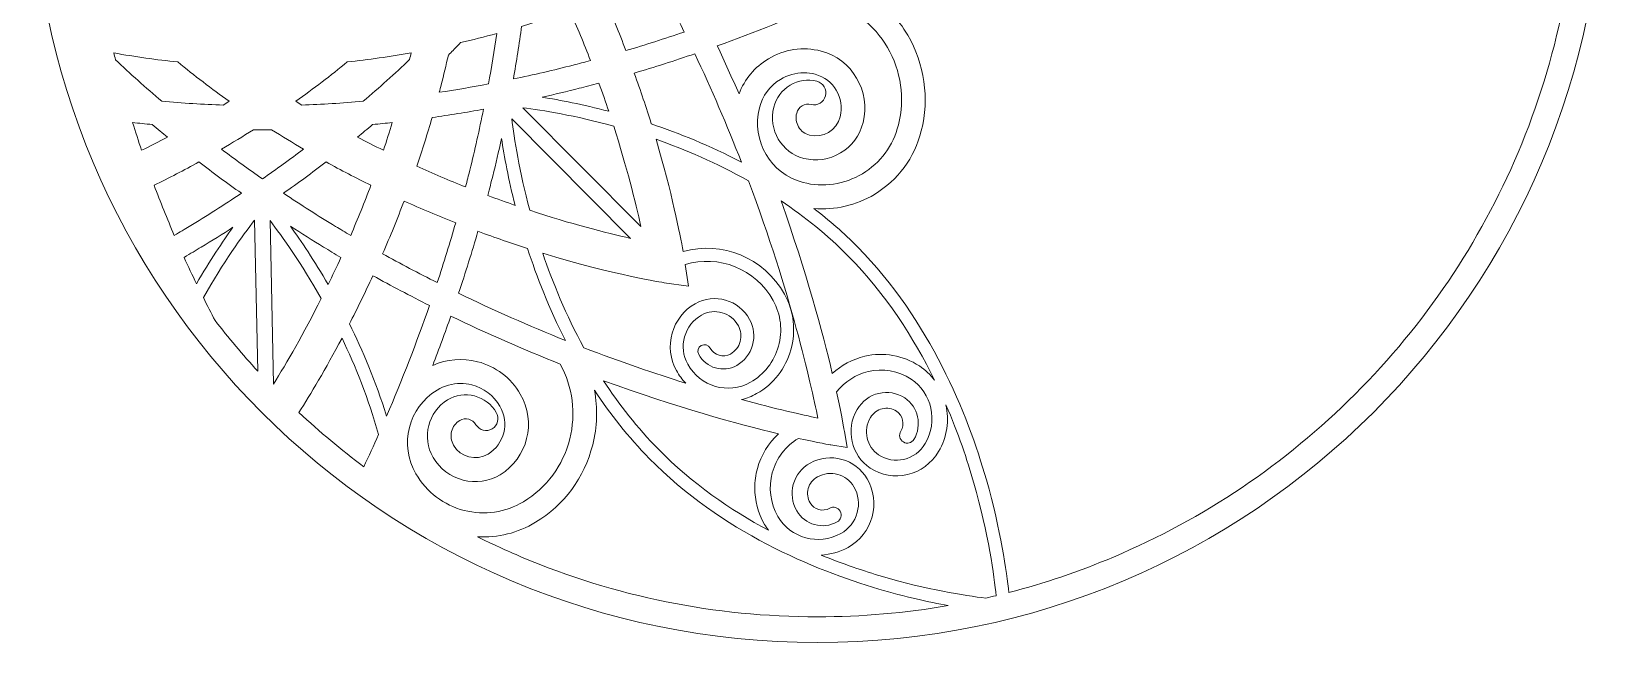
# Model space of a CAD drawing. Header units: millimetres. Extents: x -924 to 1115, y -381 to -47.
# Drawn here: x 45.6 to 350.4, y -366.9 to -248.4 of the extents above; entities that cross this region are included whole.
import ezdxf

# ---------------------------------------------------------------- set-up
doc = ezdxf.new("R2010")
doc.units = ezdxf.units.MM
doc.header["$MEASUREMENT"] = 0
doc.layers.add('Layer 5', color=7, linetype='Continuous')

msp = doc.modelspace()

# ---------------------------------------------------------------- linework, layer by layer
at = {"layer": 'Layer 5', "lineweight": 0}
for points, knots in [([(202.67, -62.18), (202.58, -62.18), (202.49, -62.17), (202.4, -62.17), (201.8, -62.15), (201.19, -62.14), (200.58, -62.13), (200.44, -62.13), (200.29, -62.12), (200.14, -62.12), (199.43, -62.11), (198.71, -62.11), (198, -62.11), (197.99, -62.11), (197.98, -62.11), (197.98, -62.11), (197.33, -62.11), (196.67, -62.11), (196.02, -62.12), (195.58, -62.12), (195.13, -62.13), (194.69, -62.14), (194.49, -62.15), (194.28, -62.15), (194.08, -62.15), (194.08, -62.15), (194.08, -62.15), (194.08, -62.15), (111.71, -64.22), (45.58, -131.64), (45.58, -214.51), (45.58, -298.67), (113.81, -366.91), (197.98, -366.91), (282.15, -366.91), (350.38, -298.67), (350.38, -214.51), (350.38, -131.91), (284.67, -64.66), (202.67, -62.18)], [0, 0, 0, 0, 1, 1, 1, 2, 2, 2, 3, 3, 3, 4, 4, 4, 5, 5, 5, 6, 6, 6, 7, 7, 7, 8, 8, 8, 9, 9, 9, 10, 10, 10, 11, 11, 11, 12, 12, 12, 13, 13, 13, 13]), ([(302.21, -318.73), (288.67, -332.27), (272.9, -342.9), (255.35, -350.32), (248.74, -353.12), (241.97, -355.42), (235.08, -357.2), (234.66, -353.25), (233.54, -345.2), (230.72, -335.35), (227.08, -322.62), (219.8, -304.45), (205.78, -290.23), (203.07, -287.48), (200.22, -284.99), (197.29, -282.73), (201.36, -283.09), (205.44, -282.15), (209.03, -279.99), (213.57, -277.25), (216.79, -272.88), (218.1, -267.68), (219.69, -261.34), (218.75, -254.74), (215.46, -249.11), (213.62, -245.97), (211.17, -243.34), (208.26, -241.35), (213.62, -242.43), (219.25, -243.09), (225.06, -243.09), (244.89, -243.09), (262.7, -235.47), (274.15, -229.07), (286.55, -222.16), (294.15, -215.34), (294.47, -215.05), (294.47, -215.05), (295.52, -214.1), (295.52, -214.1), (295.52, -214.1), (294.47, -213.16), (294.47, -213.16), (294.15, -212.87), (286.55, -206.05), (274.15, -199.13), (262.7, -192.74), (244.89, -185.12), (225.06, -185.12), (221.25, -185.12), (217.51, -185.4), (213.88, -185.9), (216.99, -183.23), (219.2, -179.66), (220.23, -175.57), (221.53, -170.38), (220.76, -164.98), (218.06, -160.37), (214.77, -154.74), (209.51, -150.75), (203.25, -149.13), (199.73, -148.22), (196.15, -148.12), (192.68, -148.81), (197.24, -145.73), (201.71, -142.14), (205.83, -137.96), (219.86, -123.73), (227.14, -105.57), (230.78, -92.83), (233.41, -83.62), (234.56, -75.98), (235.04, -71.8), (241.95, -73.59), (248.72, -75.88), (255.35, -78.69), (272.9, -86.11), (288.67, -96.74), (302.21, -110.28), (315.16, -123.23), (325.44, -138.22), (332.8, -154.86), (333.64, -157.04), (334.46, -159.22), (335.43, -161.35), (335.57, -161.67), (335.72, -161.98), (335.87, -162.3), (338.82, -170.09), (341.09, -178.08), (342.68, -186.23), (342.72, -186.59), (342.76, -186.95), (342.79, -187.31), (343.56, -191.33), (344.16, -195.38), (344.6, -199.46), (344.61, -199.5), (344.62, -199.54), (344.64, -199.58), (344.67, -199.96), (344.71, -200.34), (344.74, -200.73), (344.74, -200.74), (344.74, -200.76), (344.74, -200.78), (344.83, -201.72), (344.91, -202.66), (344.98, -203.6), (345.25, -207.22), (345.38, -210.85), (345.38, -214.51), (345.38, -234.41), (341.48, -253.71), (333.8, -271.88), (326.37, -289.43), (315.74, -305.19), (302.21, -318.73)], [0, 0, 0, 0, 1, 1, 1, 2, 2, 2, 3, 3, 3, 4, 4, 4, 5, 5, 5, 6, 6, 6, 7, 7, 7, 8, 8, 8, 9, 9, 9, 10, 10, 10, 11, 11, 11, 12, 12, 12, 13, 13, 13, 14, 14, 14, 15, 15, 15, 16, 16, 16, 17, 17, 17, 18, 18, 18, 19, 19, 19, 20, 20, 20, 21, 21, 21, 22, 22, 22, 23, 23, 23, 24, 24, 24, 25, 25, 25, 26, 26, 26, 27, 27, 27, 28, 28, 28, 29, 29, 29, 30, 30, 30, 31, 31, 31, 32, 32, 32, 33, 33, 33, 34, 34, 34, 35, 35, 35, 36, 36, 36, 37, 37, 37, 38, 38, 38, 39, 39, 39, 39]), ([(156.64, -241.91), (159.97, -240.61), (163.31, -239.22), (166.61, -237.74), (168.5, -241.23), (170.36, -244.84), (172.16, -248.51), (168.36, -249.8), (164.56, -251.01), (160.83, -252.12), (159.51, -248.67), (158.1, -245.24), (156.64, -241.91)], [0, 0, 0, 0, 1, 1, 1, 2, 2, 2, 3, 3, 3, 4, 4, 4, 4]), ([(186.71, -263.24), (187.3, -260.9), (188.75, -258.93), (190.79, -257.7), (192.19, -256.86), (193.75, -256.43), (195.33, -256.43), (196.06, -256.43), (196.81, -256.52), (197.54, -256.71), (201.1, -257.63), (203.26, -261.32), (202.36, -264.93), (201.69, -267.58), (199.03, -269.18), (196.43, -268.51), (195.54, -268.28), (194.79, -267.71), (194.32, -266.91), (193.85, -266.1), (193.71, -265.16), (193.94, -264.26), (194.25, -263.02), (195.51, -262.26), (196.73, -262.58), (197.96, -262.9), (199.21, -262.14), (199.52, -260.9), (199.67, -260.3), (199.58, -259.67), (199.27, -259.14), (198.96, -258.61), (198.46, -258.23), (197.86, -258.07), (196.08, -257.61), (194.24, -257.89), (192.65, -258.84), (191.07, -259.79), (189.95, -261.31), (189.5, -263.11), (188.41, -267.46), (191.01, -271.9), (195.3, -273.01), (197.74, -273.64), (200.29, -273.27), (202.46, -271.96), (204.64, -270.65), (206.18, -268.56), (206.8, -266.08), (208.33, -259.98), (204.68, -253.76), (198.67, -252.21), (195.18, -251.3), (191.55, -251.83), (188.45, -253.7), (185.82, -255.29), (183.84, -257.68), (182.76, -260.53), (181.39, -257.36), (179.98, -254.24), (178.55, -251.2), (185.73, -248.62), (192.98, -245.71), (200.1, -242.55), (204.91, -243.95), (208.96, -247.11), (211.52, -251.49), (214.19, -256.05), (214.95, -261.39), (213.66, -266.53), (212.65, -270.53), (210.18, -273.89), (206.69, -275.99), (203.19, -278.09), (199.1, -278.69), (195.17, -277.68), (188.91, -276.06), (185.12, -269.58), (186.71, -263.24)], [0, 0, 0, 0, 1, 1, 1, 2, 2, 2, 3, 3, 3, 4, 4, 4, 5, 5, 5, 6, 6, 6, 7, 7, 7, 8, 8, 8, 9, 9, 9, 10, 10, 10, 11, 11, 11, 12, 12, 12, 13, 13, 13, 14, 14, 14, 15, 15, 15, 16, 16, 16, 17, 17, 17, 18, 18, 18, 19, 19, 19, 20, 20, 20, 21, 21, 21, 22, 22, 22, 23, 23, 23, 24, 24, 24, 25, 25, 25, 26, 26, 26, 26]), ([(140.61, -247.42), (143.77, -246.47), (146.91, -245.45), (149.97, -244.38), (151.36, -247.54), (152.71, -250.78), (153.97, -254.05), (152.75, -254.38), (151.66, -254.67), (150.63, -254.93), (146.84, -255.9), (142.94, -256.8), (139.01, -257.62), (139.61, -254.22), (140.14, -250.8), (140.61, -247.42)], [0, 0, 0, 0, 1, 1, 1, 2, 2, 2, 3, 3, 3, 4, 4, 4, 5, 5, 5, 5]), ([(125.02, -258.74), (125.02, -258.74), (125.02, -258.74), (125.02, -258.74), (125.5, -256.87), (125.97, -254.94), (126.41, -252.98), (126.41, -252.98), (126.63, -252.75), (126.63, -252.75), (126.94, -252.45), (127.24, -252.15), (127.54, -251.85), (127.88, -251.5), (128.23, -251.14), (128.57, -250.79), (128.57, -250.79), (128.78, -250.57), (128.78, -250.57), (131.09, -250.03), (133.44, -249.44), (135.78, -248.8), (135.31, -252.07), (134.77, -255.35), (134.18, -258.58), (131.02, -259.18), (127.82, -259.72), (124.63, -260.2), (124.77, -259.69), (124.9, -259.21), (125.02, -258.74)], [0, 0, 0, 0, 1, 1, 1, 2, 2, 2, 3, 3, 3, 4, 4, 4, 5, 5, 5, 6, 6, 6, 7, 7, 7, 8, 8, 8, 9, 9, 9, 10, 10, 10, 10]), ([(61.56, -252.57), (65.71, -253.31), (69.88, -253.89), (73.96, -254.32), (77.14, -256.94), (80.49, -259.51), (83.93, -261.95), (83.56, -262.18), (83.17, -262.43), (82.75, -262.68), (78.9, -262.55), (74.9, -262.3), (70.85, -261.95), (67.72, -259.28), (64.7, -256.57), (61.87, -253.88), (61.76, -253.42), (61.65, -252.99), (61.56, -252.57)], [0, 0, 0, 0, 1, 1, 1, 2, 2, 2, 3, 3, 3, 4, 4, 4, 5, 5, 5, 6, 6, 6, 6]), ([(98, -262.68), (97.59, -262.43), (97.2, -262.19), (96.82, -261.95), (100.27, -259.5), (103.62, -256.94), (106.81, -254.31), (110.9, -253.88), (115.06, -253.29), (119.2, -252.55), (119.1, -252.97), (119, -253.4), (118.89, -253.86), (116.04, -256.56), (113.02, -259.28), (109.89, -261.95), (105.84, -262.3), (101.84, -262.55), (98, -262.68)], [0, 0, 0, 0, 1, 1, 1, 2, 2, 2, 3, 3, 3, 4, 4, 4, 5, 5, 5, 6, 6, 6, 6]), ([(162.46, -256.48), (166.32, -255.33), (170.26, -254.07), (174.19, -252.72), (177.41, -259.55), (180.44, -266.61), (183.22, -273.76), (177.11, -270.53), (171.11, -268.12), (165.76, -266.33), (164.79, -263.22), (163.69, -259.92), (162.46, -256.48)], [0, 0, 0, 0, 1, 1, 1, 2, 2, 2, 3, 3, 3, 4, 4, 4, 4]), ([(151.79, -259.43), (152.97, -259.13), (154.2, -258.8), (155.61, -258.42), (156.29, -260.29), (156.92, -262.11), (157.51, -263.88), (152.45, -262.55), (148.02, -261.7), (144.59, -261.16), (147.01, -260.61), (149.42, -260.03), (151.79, -259.43)], [0, 0, 0, 0, 1, 1, 1, 2, 2, 2, 3, 3, 3, 4, 4, 4, 4]), ([(120.28, -274.52), (121.34, -271.4), (122.35, -268.24), (123.27, -265.09), (126.57, -264.63), (129.91, -264.08), (133.23, -263.48), (132.42, -267.47), (131.53, -271.43), (130.58, -275.27), (130.32, -276.29), (130.05, -277.35), (129.74, -278.55), (126.55, -277.28), (123.37, -275.93), (120.28, -274.52)], [0, 0, 0, 0, 1, 1, 1, 2, 2, 2, 3, 3, 3, 4, 4, 4, 5, 5, 5, 5]), ([(140.85, -263.2), (144.64, -263.68), (150.96, -264.69), (158.46, -266.76), (160.99, -274.66), (162.67, -281.39), (163.74, -286.24), (163.74, -286.24), (140.85, -263.2), (140.85, -263.2)], [0, 0, 0, 0, 1, 1, 1, 2, 2, 2, 3, 3, 3, 3]), ([(65.2, -266.07), (66.4, -266.2), (67.66, -266.32), (69.01, -266.45), (70.04, -267.32), (71.01, -268.12), (71.93, -268.88), (70.29, -269.76), (68.61, -270.62), (66.94, -271.45), (66.34, -269.66), (65.75, -267.86), (65.2, -266.07)], [0, 0, 0, 0, 1, 1, 1, 2, 2, 2, 3, 3, 3, 4, 4, 4, 4]), ([(82.42, -271.23), (84.53, -269.99), (86.62, -268.73), (88.63, -267.45), (88.63, -267.45), (88.95, -267.46), (88.95, -267.46), (89.91, -267.47), (90.87, -267.47), (91.83, -267.46), (91.83, -267.46), (92.13, -267.45), (92.13, -267.45), (94.14, -268.73), (96.22, -269.99), (98.33, -271.22), (95.71, -273.2), (93.04, -275.13), (90.37, -276.99), (87.69, -275.13), (85.03, -273.2), (82.42, -271.23)], [0, 0, 0, 0, 1, 1, 1, 2, 2, 2, 3, 3, 3, 4, 4, 4, 5, 5, 5, 6, 6, 6, 7, 7, 7, 7]), ([(108.81, -268.87), (109.74, -268.12), (110.7, -267.32), (111.73, -266.45), (113.08, -266.32), (114.34, -266.2), (115.54, -266.07), (114.99, -267.86), (114.41, -269.66), (113.81, -271.44), (112.13, -270.61), (110.46, -269.75), (108.81, -268.87)], [0, 0, 0, 0, 1, 1, 1, 2, 2, 2, 3, 3, 3, 4, 4, 4, 4]), ([(138.71, -265.34), (138.71, -265.34), (161.74, -288.52), (161.74, -288.52), (156.92, -287.44), (150.16, -285.71), (142.18, -283.08), (140.17, -275.53), (139.18, -269.16), (138.71, -265.34)], [0, 0, 0, 0, 1, 1, 1, 2, 2, 2, 3, 3, 3, 3]), ([(139.35, -282.12), (137.63, -281.52), (135.86, -280.89), (134.04, -280.21), (134.41, -278.83), (134.72, -277.61), (135.01, -276.45), (135.01, -276.45), (135.01, -276.45), (135.01, -276.45), (135.61, -274.05), (136.17, -271.62), (136.71, -269.18), (137.24, -272.62), (138.06, -277.06), (139.35, -282.12)], [0, 0, 0, 0, 1, 1, 1, 2, 2, 2, 3, 3, 3, 4, 4, 4, 5, 5, 5, 5]), ([(183.27, -319.79), (184.26, -319.55), (185.24, -319.17), (186.18, -318.64), (189.44, -316.8), (191.79, -313.78), (192.81, -310.14), (193.83, -306.5), (193.4, -302.68), (191.58, -299.37), (187.64, -292.2), (179.4, -288.96), (171.93, -291.09), (171.31, -287.61), (169.74, -279.7), (166.67, -269.32), (172.22, -271.27), (178.4, -273.89), (184.61, -277.39), (192.75, -299.08), (196.69, -316.6), (198.05, -323.37), (195.06, -322.75), (189.93, -321.61), (183.27, -319.79)], [0, 0, 0, 0, 1, 1, 1, 2, 2, 2, 3, 3, 3, 4, 4, 4, 5, 5, 5, 6, 6, 6, 7, 7, 7, 8, 8, 8, 8]), ([(69.36, -278.24), (72.25, -276.82), (75.16, -275.3), (78.04, -273.71), (80.73, -275.77), (83.49, -277.8), (86.28, -279.77), (82.93, -282.01), (79.54, -284.17), (76.19, -286.21), (75.3, -286.75), (74.36, -287.31), (73.28, -287.94), (71.89, -284.71), (70.57, -281.46), (69.36, -278.24)], [0, 0, 0, 0, 1, 1, 1, 2, 2, 2, 3, 3, 3, 4, 4, 4, 5, 5, 5, 5]), ([(104.55, -286.21), (101.19, -284.17), (97.8, -282.01), (94.46, -279.77), (97.25, -277.8), (100.02, -275.76), (102.7, -273.7), (105.59, -275.3), (108.5, -276.82), (111.39, -278.24), (110.17, -281.48), (108.86, -284.74), (107.47, -287.95), (106.4, -287.32), (105.45, -286.75), (104.55, -286.21)], [0, 0, 0, 0, 1, 1, 1, 2, 2, 2, 3, 3, 3, 4, 4, 4, 5, 5, 5, 5]), ([(117.83, -281.28), (121.1, -282.76), (124.46, -284.18), (127.83, -285.51), (126.74, -289.33), (125.53, -293.22), (124.25, -297.11), (120.64, -295.29), (117.09, -293.41), (113.67, -291.51), (115.15, -288.11), (116.55, -284.68), (117.83, -281.28)], [0, 0, 0, 0, 1, 1, 1, 2, 2, 2, 3, 3, 3, 4, 4, 4, 4]), ([(190.91, -281.26), (195.46, -284.31), (199.91, -287.86), (204.01, -292.02), (211.26, -299.37), (216.66, -307.83), (220.67, -316), (219.87, -314.95), (218.89, -314.02), (217.74, -313.27), (214.56, -311.2), (210.79, -310.53), (207.13, -311.39), (204.76, -311.95), (202.61, -313.1), (200.85, -314.74), (198.97, -306.77), (195.81, -295.04), (190.91, -281.26)], [0, 0, 0, 0, 1, 1, 1, 2, 2, 2, 3, 3, 3, 4, 4, 4, 5, 5, 5, 6, 6, 6, 6]), ([(75.17, -292.21), (76.39, -291.49), (77.49, -290.83), (78.5, -290.22), (80.55, -288.98), (82.61, -287.69), (84.65, -286.38), (82.64, -289.17), (80.16, -292.86), (77.57, -297.31), (76.77, -295.67), (75.97, -293.97), (75.17, -292.21)], [0, 0, 0, 0, 1, 1, 1, 2, 2, 2, 3, 3, 3, 4, 4, 4, 4]), ([(81.18, -304.44), (80.44, -303.03), (79.68, -301.56), (78.91, -300.02), (82.76, -293.23), (86.5, -288.01), (88.83, -284.98), (88.83, -284.98), (89.46, -314.26), (89.46, -314.26), (86.55, -311.09), (83.79, -307.82), (81.18, -304.44)], [0, 0, 0, 0, 1, 1, 1, 2, 2, 2, 3, 3, 3, 4, 4, 4, 4]), ([(91.84, -285.09), (94.19, -288.16), (97.93, -293.39), (101.77, -300.19), (98.32, -307.04), (95.07, -312.66), (92.52, -316.78), (92.52, -316.78), (91.84, -285.09), (91.84, -285.09)], [0, 0, 0, 0, 1, 1, 1, 2, 2, 2, 3, 3, 3, 3]), ([(105.59, -292.22), (104.76, -294.03), (103.93, -295.79), (103.11, -297.47), (100.43, -292.85), (97.86, -289.04), (95.8, -286.19), (97.94, -287.57), (100.09, -288.92), (102.23, -290.22), (103.26, -290.84), (104.35, -291.49), (105.59, -292.22)], [0, 0, 0, 0, 1, 1, 1, 2, 2, 2, 3, 3, 3, 4, 4, 4, 4]), ([(132.14, -287.16), (135.49, -288.4), (138.72, -289.51), (141.76, -290.48), (143.53, -295.94), (145.91, -302.07), (149.11, -308.32), (142.07, -305.5), (135.12, -302.43), (128.4, -299.17), (129.74, -295.14), (131, -291.11), (132.14, -287.16)], [0, 0, 0, 0, 1, 1, 1, 2, 2, 2, 3, 3, 3, 4, 4, 4, 4]), ([(144.7, -291.4), (158.65, -295.67), (168.12, -297.1), (168.24, -297.12), (168.24, -297.12), (172.94, -297.82), (172.94, -297.82), (172.94, -297.82), (172.34, -293.61), (172.34, -293.61), (178.79, -291.63), (185.98, -294.39), (189.4, -300.6), (190.89, -303.32), (191.25, -306.46), (190.41, -309.45), (189.57, -312.44), (187.64, -314.92), (184.96, -316.43), (180.66, -318.86), (175.21, -317.28), (172.81, -312.92), (171.92, -311.29), (171.7, -309.4), (172.2, -307.61), (172.71, -305.81), (173.87, -304.32), (175.48, -303.41), (178.01, -301.98), (181.23, -302.91), (182.64, -305.48), (183.15, -306.42), (183.28, -307.5), (182.99, -308.54), (182.7, -309.57), (182.03, -310.42), (181.11, -310.95), (179.7, -311.74), (177.92, -311.22), (177.14, -309.8), (176.8, -309.19), (176.04, -308.97), (175.44, -309.31), (174.83, -309.65), (174.62, -310.42), (174.95, -311.03), (176.41, -313.68), (179.71, -314.63), (182.32, -313.16), (183.83, -312.31), (184.92, -310.91), (185.39, -309.23), (185.87, -307.55), (185.66, -305.78), (184.82, -304.25), (182.74, -300.45), (178, -299.09), (174.26, -301.2), (172.07, -302.44), (170.48, -304.47), (169.8, -306.91), (169.11, -309.36), (169.41, -311.93), (170.63, -314.16), (171.13, -315.08), (171.75, -315.9), (172.44, -316.62), (166.47, -314.75), (159.81, -312.48), (152.69, -309.73), (149.22, -303.39), (146.63, -297.07), (144.7, -291.4)], [0, 0, 0, 0, 1, 1, 1, 2, 2, 2, 3, 3, 3, 4, 4, 4, 5, 5, 5, 6, 6, 6, 7, 7, 7, 8, 8, 8, 9, 9, 9, 10, 10, 10, 11, 11, 11, 12, 12, 12, 13, 13, 13, 14, 14, 14, 15, 15, 15, 16, 16, 16, 17, 17, 17, 18, 18, 18, 19, 19, 19, 20, 20, 20, 21, 21, 21, 22, 22, 22, 23, 23, 23, 24, 24, 24, 24]), ([(107.23, -305.12), (108.72, -302.21), (110.25, -299.08), (111.78, -295.76), (115.33, -297.72), (119.01, -299.67), (122.75, -301.54), (120.26, -308.71), (117.46, -315.91), (114.43, -322.99), (112.35, -316.29), (109.77, -310.24), (107.23, -305.12)], [0, 0, 0, 0, 1, 1, 1, 2, 2, 2, 3, 3, 3, 4, 4, 4, 4]), ([(120.13, -334.21), (116.83, -328.58), (118.67, -321.28), (124.22, -317.94), (125.61, -317.09), (127.17, -316.66), (128.75, -316.66), (129.49, -316.66), (130.23, -316.76), (130.96, -316.95), (133.27, -317.54), (135.21, -319.01), (136.42, -321.09), (138.3, -324.29), (137.26, -328.45), (134.1, -330.36), (131.79, -331.75), (128.79, -330.98), (127.41, -328.63), (126.95, -327.83), (126.81, -326.89), (127.04, -325.99), (127.27, -325.08), (127.83, -324.32), (128.62, -323.85), (129.14, -323.53), (129.76, -323.44), (130.35, -323.59), (130.95, -323.75), (131.45, -324.13), (131.76, -324.66), (132.41, -325.76), (133.82, -326.12), (134.9, -325.47), (135.43, -325.15), (135.8, -324.65), (135.95, -324.05), (136.1, -323.44), (136.02, -322.82), (135.7, -322.28), (134.77, -320.68), (133.27, -319.55), (131.48, -319.09), (129.7, -318.63), (127.85, -318.9), (126.27, -319.85), (122.47, -322.14), (121.21, -327.15), (123.47, -331.01), (124.76, -333.21), (126.82, -334.77), (129.27, -335.4), (131.72, -336.03), (134.27, -335.66), (136.44, -334.36), (141.77, -331.14), (143.53, -324.13), (140.36, -318.71), (138.52, -315.57), (135.59, -313.34), (132.09, -312.44), (129.16, -311.68), (126.12, -311.94), (123.38, -313.15), (124.62, -309.95), (125.79, -306.75), (126.89, -303.59), (133.75, -306.91), (140.88, -310.04), (148.11, -312.91), (150.53, -317.35), (151.18, -322.49), (149.95, -327.42), (148.66, -332.56), (145.47, -336.88), (140.97, -339.59), (137.48, -341.7), (133.39, -342.3), (129.45, -341.28), (125.51, -340.26), (122.2, -337.75), (120.13, -334.21)], [0, 0, 0, 0, 1, 1, 1, 2, 2, 2, 3, 3, 3, 4, 4, 4, 5, 5, 5, 6, 6, 6, 7, 7, 7, 8, 8, 8, 9, 9, 9, 10, 10, 10, 11, 11, 11, 12, 12, 12, 13, 13, 13, 14, 14, 14, 15, 15, 15, 16, 16, 16, 17, 17, 17, 18, 18, 18, 19, 19, 19, 20, 20, 20, 21, 21, 21, 22, 22, 22, 23, 23, 23, 24, 24, 24, 25, 25, 25, 26, 26, 26, 27, 27, 27, 27]), ([(110.02, -332.81), (105.66, -329.56), (101.46, -326.04), (97.45, -322.29), (99.68, -318.77), (102.61, -313.87), (105.79, -307.88), (108.37, -313.27), (110.92, -319.59), (112.88, -326.55), (111.92, -328.71), (110.97, -330.79), (110.02, -332.81)], [0, 0, 0, 0, 1, 1, 1, 2, 2, 2, 3, 3, 3, 4, 4, 4, 4]), ([(230.6, -358.29), (226.5, -357.79), (219.19, -356.63), (210.55, -354.09), (206.96, -353.03), (202.93, -351.67), (198.68, -349.93), (200.47, -349.84), (202.26, -349.36), (203.92, -348.44), (206.23, -347.15), (207.88, -345.05), (208.57, -342.52), (209.25, -340.03), (208.92, -337.41), (207.62, -335.17), (205.41, -331.31), (200.43, -329.94), (196.53, -332.11), (194.92, -333), (193.77, -334.47), (193.29, -336.23), (192.82, -337.97), (193.05, -339.79), (193.95, -341.36), (195.52, -344.08), (199.03, -345.05), (201.78, -343.52), (202.5, -343.12), (202.77, -342.19), (202.37, -341.45), (201.97, -340.72), (201.06, -340.45), (200.34, -340.85), (199, -341.6), (197.3, -341.14), (196.54, -339.83), (196.05, -338.97), (195.92, -337.99), (196.18, -337.04), (196.45, -336.08), (197.08, -335.27), (197.97, -334.78), (200.46, -333.39), (203.63, -334.26), (205.03, -336.7), (205.92, -338.23), (206.15, -340.01), (205.68, -341.71), (205.21, -343.44), (204.07, -344.88), (202.48, -345.77), (198.19, -348.15), (192.73, -346.66), (190.31, -342.45), (188.82, -339.85), (188.43, -336.84), (189.21, -333.97), (189.98, -331.17), (191.77, -328.82), (194.27, -327.31), (198.23, -328.19), (200.49, -328.57), (200.56, -328.58), (200.56, -328.58), (203.71, -329.11), (203.71, -329.11), (203.71, -329.11), (203.19, -325.91), (203.19, -325.91), (203.18, -325.84), (202.73, -323.1), (201.67, -318.31), (203.23, -316.31), (205.37, -314.93), (207.81, -314.35), (210.67, -313.68), (213.62, -314.2), (216.11, -315.83), (220.16, -318.47), (221.4, -324.06), (218.87, -328.3), (217.93, -329.88), (216.46, -330.97), (214.73, -331.38), (213.04, -331.77), (211.3, -331.46), (209.83, -330.51), (207.48, -328.98), (206.76, -325.73), (208.23, -323.27), (208.76, -322.39), (209.58, -321.78), (210.54, -321.55), (211.48, -321.33), (212.45, -321.5), (213.27, -322.03), (214.53, -322.85), (214.91, -324.6), (214.12, -325.92), (213.69, -326.64), (213.91, -327.58), (214.62, -328.01), (215.33, -328.45), (216.25, -328.22), (216.68, -327.5), (218.31, -324.78), (217.5, -321.18), (214.89, -319.47), (213.38, -318.49), (211.6, -318.18), (209.87, -318.58), (208.11, -319), (206.62, -320.1), (205.67, -321.69), (203.36, -325.55), (204.5, -330.65), (208.21, -333.07), (210.36, -334.47), (212.92, -334.92), (215.41, -334.34), (217.93, -333.75), (220.07, -332.16), (221.44, -329.88), (223.11, -327.07), (223.54, -323.81), (222.88, -320.8), (225.25, -326.27), (227.01, -331.48), (228.3, -335.99), (231.14, -345.88), (232.24, -354.09), (232.62, -357.82), (231.95, -357.98), (231.28, -358.14), (230.6, -358.29)], [0, 0, 0, 0, 1, 1, 1, 2, 2, 2, 3, 3, 3, 4, 4, 4, 5, 5, 5, 6, 6, 6, 7, 7, 7, 8, 8, 8, 9, 9, 9, 10, 10, 10, 11, 11, 11, 12, 12, 12, 13, 13, 13, 14, 14, 14, 15, 15, 15, 16, 16, 16, 17, 17, 17, 18, 18, 18, 19, 19, 19, 20, 20, 20, 21, 21, 21, 22, 22, 22, 23, 23, 23, 24, 24, 24, 25, 25, 25, 26, 26, 26, 27, 27, 27, 28, 28, 28, 29, 29, 29, 30, 30, 30, 31, 31, 31, 32, 32, 32, 33, 33, 33, 34, 34, 34, 35, 35, 35, 36, 36, 36, 37, 37, 37, 38, 38, 38, 39, 39, 39, 40, 40, 40, 41, 41, 41, 42, 42, 42, 43, 43, 43, 44, 44, 44, 45, 45, 45, 45]), ([(187.72, -343.98), (187.95, -344.38), (188.2, -344.76), (188.47, -345.13), (181.14, -341.2), (173.69, -336.08), (167.13, -329.43), (163.03, -325.26), (159.52, -320.74), (156.51, -316.12), (170.59, -321.27), (182.54, -324.53), (190.42, -326.42), (188.46, -328.22), (187.04, -330.53), (186.32, -333.15), (185.98, -334.39), (185.81, -335.65), (185.81, -336.91), (185.81, -339.36), (186.46, -341.79), (187.72, -343.98)], [0, 0, 0, 0, 1, 1, 1, 2, 2, 2, 3, 3, 3, 4, 4, 4, 5, 5, 5, 6, 6, 6, 7, 7, 7, 7]), ([(197.98, -361.91), (178.08, -361.91), (158.77, -358.01), (140.61, -350.32), (137.71, -349.1), (134.86, -347.78), (132.06, -346.38), (135.98, -346.61), (139.87, -345.67), (143.31, -343.59), (148.86, -340.25), (152.8, -334.91), (154.39, -328.57), (155.27, -325.05), (155.38, -321.46), (154.73, -317.98), (157.75, -322.58), (161.27, -327.07), (165.37, -331.22), (179.39, -345.45), (197.3, -352.83), (209.85, -356.52), (214.94, -358.02), (219.54, -359.04), (223.33, -359.74), (215.02, -361.18), (206.55, -361.91), (197.98, -361.91)], [0, 0, 0, 0, 1, 1, 1, 2, 2, 2, 3, 3, 3, 4, 4, 4, 5, 5, 5, 6, 6, 6, 7, 7, 7, 8, 8, 8, 9, 9, 9, 9])]:
    msp.add_open_spline(points, degree=3, knots=knots, dxfattribs=at)

doc.saveas('drawing.dxf')
